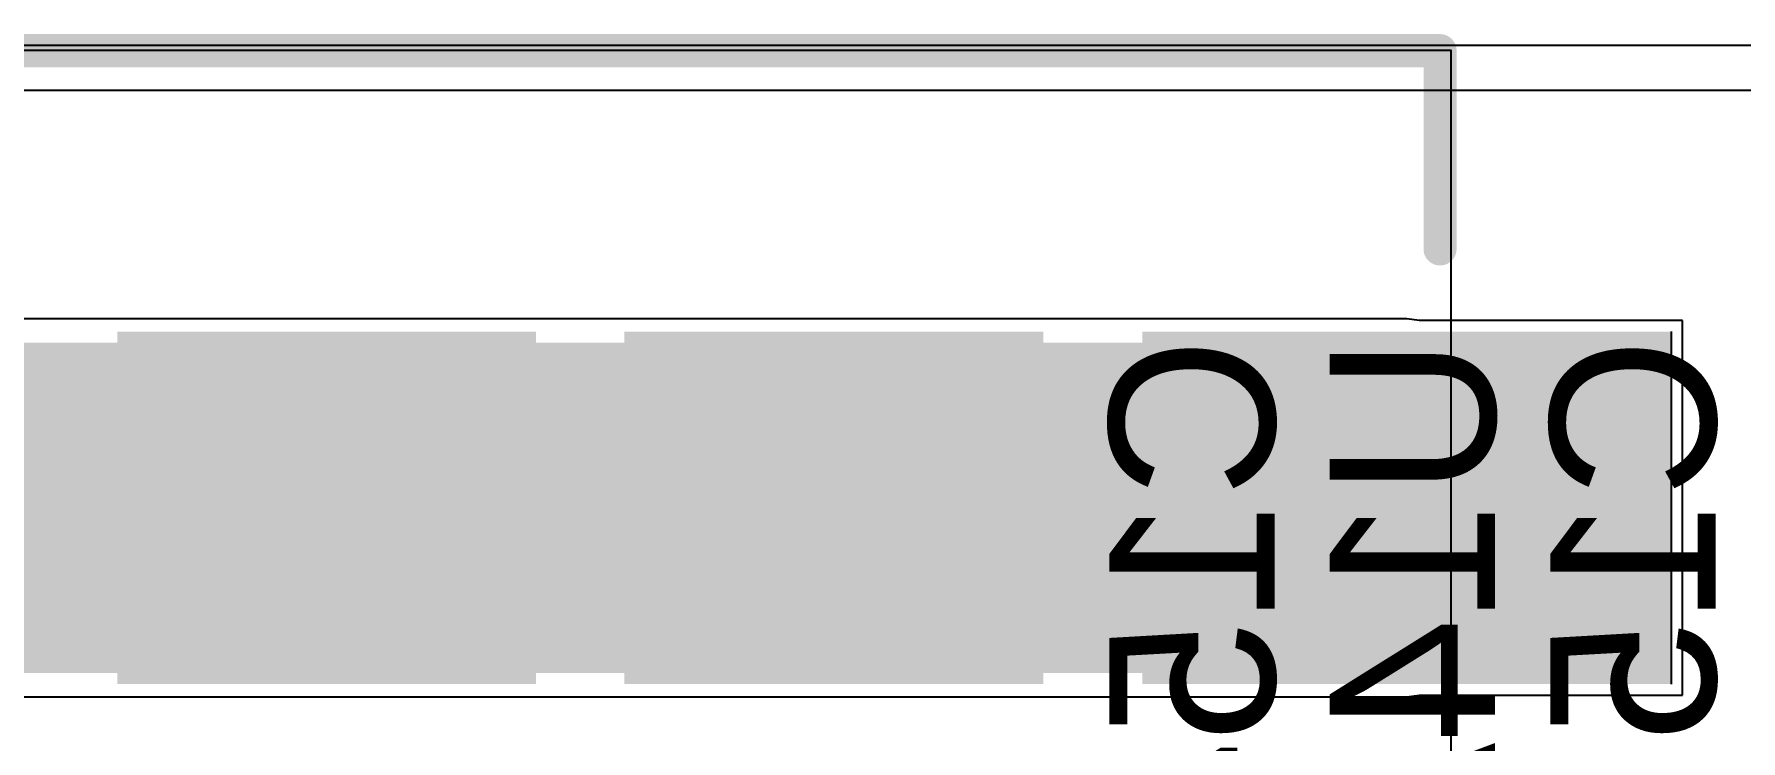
# Model space of a CAD drawing. Header units: millimetres. Extents: x 15 to 122, y 23 to 96.
# Drawn here: x 75.67 to 83.41, y 91.84 to 95.05 of the extents above; entities that cross this region are included whole.
import ezdxf

# ---------------------------------------------------------------- set-up
doc = ezdxf.new("R2010")
doc.units = ezdxf.units.MM
for name, color, linetype in [('BottomLayer', 5, 'Continuous'), ('BottomOverlay', 54, 'Continuous'), ('TopLayer', 1, 'Continuous'), ('TopOverlay', 2, 'Continuous'), ('TopPaste', 8, 'Continuous'), ('TopSolder', 216, 'Continuous'), ('Upper Modules', 80, 'Continuous')]:
    doc.layers.add(name, color=color, linetype=linetype)
doc.styles.get("Standard").update_dxf_attribs({"font": 'ARExthalf2.shx', "width": 0.1})

msp = doc.modelspace()

# ---------------------------------------------------------------- linework, layer by layer
at = {"layer": 'BottomLayer'}
msp.add_line((42.40392078, 94.79609438), (86.49608304, 94.79609438), dxfattribs=at)
at = {"layer": 'TopLayer'}
for p, q in [((42.40392078, 94.79609438), (86.49608304, 94.79609438)), ((81.9000013, 93.75733344), (69.1500014, 93.75733344)), ((81.95572127999999, 93.74999792), (81.9000013, 93.75733344)), ((83.15000133999999, 93.74999792), (81.95572127999999, 93.74999792)), ((83.15000133999999, 92.05000131999999), (83.15000133999999, 93.74999792)), ((81.9000013, 92.0426658), (81.95572127999999, 92.05000131999999)), ((81.95572127999999, 92.05000131999999), (83.15000133999999, 92.05000131999999)), ((69.43185758, 92.0426658), (81.9000013, 92.0426658))]:
    msp.add_line(p, q, dxfattribs=at)
for points, const_width in [([(74.40000106, 92.89999961999999), (77.00000093999999, 92.89999961999999)], 1.49999954), ([(77.00000093999999, 92.89999961999999), (79.30000142, 92.89999961999999)], 1.49999954), ([(79.30000142, 92.89999961999999), (81.9000013, 92.89999961999999)], 1.49999954), ([(81.9000013, 92.87500093999999), (82.1000009, 92.87500093999999)], 0.1999996)]:
    msp.add_lwpolyline(points, dxfattribs=dict(at, const_width=const_width))
for points, const_width in [([(76.62500041999999, 92.89999961999999, 1), (77.37500146, 92.89999961999999, 1)], 0.7499985), ([(76.62500041999999, 92.89999961999999, 1), (77.37500146, 92.89999961999999, 1)], 0.7499985), ([(78.9250009, 92.89999961999999, 1), (79.67500194, 92.89999961999999, 1)], 0.7499985), ([(78.9250009, 92.89999961999999, 1), (79.67500194, 92.89999961999999, 1)], 0.7499985), ([(81.52500078, 92.89999961999999, 1), (82.27500182, 92.89999961999999, 1)], 0.7499985), ([(81.8500014, 92.87500093999999, 1), (81.95000119999999, 92.87500093999999, 1)], 0.0999998), ([(82.050001, 92.87500093999999, 1), (82.1500008, 92.87500093999999, 1)], 0.0999998)]:
    msp.add_lwpolyline(points, format="xyb", close=True, dxfattribs=dict(at, const_width=const_width))
for points in [[(77.89999913999999, 93.64999811999999), (76.10000274, 93.64999811999999), (77.89999913999999, 92.15000112), (76.10000274, 92.15000112)], [(80.19999962, 93.64999811999999), (78.40000322, 93.64999811999999), (80.19999962, 92.15000112), (78.40000322, 92.15000112)], [(83.05000154, 93.64999811999999), (80.75000106, 93.64999811999999), (83.05000154, 92.15000112), (80.75000106, 92.15000112)]]:
    msp.add_solid(points, dxfattribs=at)
at = {"layer": 'TopOverlay', "const_width": 0.1499997}
for points in [[(69.1500014, 94.97500181999999), (82.050001, 94.97500181999999)], [(82.050001, 94.07500107999999), (82.050001, 94.97500181999999)]]:
    msp.add_lwpolyline(points, dxfattribs=at)
at = {"layer": 'TopOverlay', "const_width": 0.07499858}
for points in [[(82.01250044, 94.97500181999999, 1), (82.08750155999999, 94.97500181999999, 1)], [(82.01250044, 94.97500181999999, 1), (82.08750155999999, 94.97500181999999, 1)], [(82.01250044, 94.07500107999999, 1), (82.08750155999999, 94.07500107999999, 1)]]:
    msp.add_lwpolyline(points, format="xyb", close=True, dxfattribs=at)
at = {"layer": 'TopPaste'}
for points in [[(77.89999913999999, 93.64999811999999), (76.10000274, 93.64999811999999), (77.89999913999999, 92.15000112), (76.10000274, 92.15000112)], [(77.89999913999999, 93.64999811999999), (76.10000274, 93.64999811999999), (77.89999913999999, 92.15000112), (76.10000274, 92.15000112)], [(80.19999962, 93.64999811999999), (78.40000322, 93.64999811999999), (80.19999962, 92.15000112), (78.40000322, 92.15000112)], [(80.19999962, 93.64999811999999), (78.40000322, 93.64999811999999), (80.19999962, 92.15000112), (78.40000322, 92.15000112)], [(83.05000154, 93.64999811999999), (80.75000106, 93.64999811999999), (83.05000154, 92.15000112), (80.75000106, 92.15000112)], [(83.05000154, 93.64999811999999), (80.75000106, 93.64999811999999), (83.05000154, 92.15000112), (80.75000106, 92.15000112)]]:
    msp.add_solid(points, dxfattribs=at)
at = {"layer": 'TopSolder'}
for points in [[(77.94999904, 93.69999802), (76.05000283999999, 93.69999802), (77.94999904, 92.10000122), (76.05000283999999, 92.10000122)], [(77.94999904, 93.69999802), (76.05000283999999, 93.69999802), (77.94999904, 92.10000122), (76.05000283999999, 92.10000122)], [(80.24999951999999, 93.69999802), (78.35000332, 93.69999802), (80.24999951999999, 92.10000122), (78.35000332, 92.10000122)], [(80.24999951999999, 93.69999802), (78.35000332, 93.69999802), (80.24999951999999, 92.10000122), (78.35000332, 92.10000122)], [(83.10000144, 93.69999802), (80.70000116, 93.69999802), (83.10000144, 92.10000122), (80.70000116, 92.10000122)], [(83.10000144, 93.69999802), (80.70000116, 93.69999802), (83.10000144, 92.10000122), (80.70000116, 92.10000122)]]:
    msp.add_solid(points, dxfattribs=at)
at = {"layer": 'Upper Modules'}
for p, q in [((42.20000195999999, 95.0000005), (86.70000186, 95.0000005)), ((83.10000144, 92.10000122), (83.10000144, 93.69999802))]:
    msp.add_line(p, q, dxfattribs=at)
msp.add_lwpolyline([(69.1500014, 94.97500181999999), (69.1500014, 90.07500146), (82.1000009, 90.07500146), (82.1000009, 94.97500181999999)], close=True, dxfattribs=at)

# ---------------------------------------------------------------- texts
at = {"layer": 'BottomOverlay', "text_generation_flag": 2}
for s, p in [('C154A', (81.29999996, 93.67500188)), ('U14A', (82.3000005, 93.67500188)), ('C155A', (83.30000104, 93.67500188))]:
    msp.add_text(s, height=0.75000104, rotation=90, dxfattribs=at).set_placement(p)

doc.saveas('drawing.dxf')
